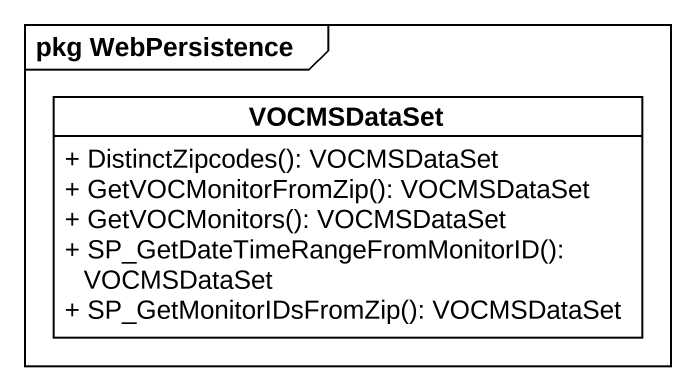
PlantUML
@startuml
mainframe pkg WebPersistence
hide circle
hide empty members
skinparam classAttributeIconSize 0
class VOCMSDataSet {
  + DistinctZipcodes(): VOCMSDataSet
  + GetVOCMonitorFromZip(): VOCMSDataSet
  + GetVOCMonitors(): VOCMSDataSet
  + SP_GetDateTimeRangeFromMonitorID(): VOCMSDataSet
  + SP_GetMonitorIDsFromZip(): VOCMSDataSet
}
@enduml
